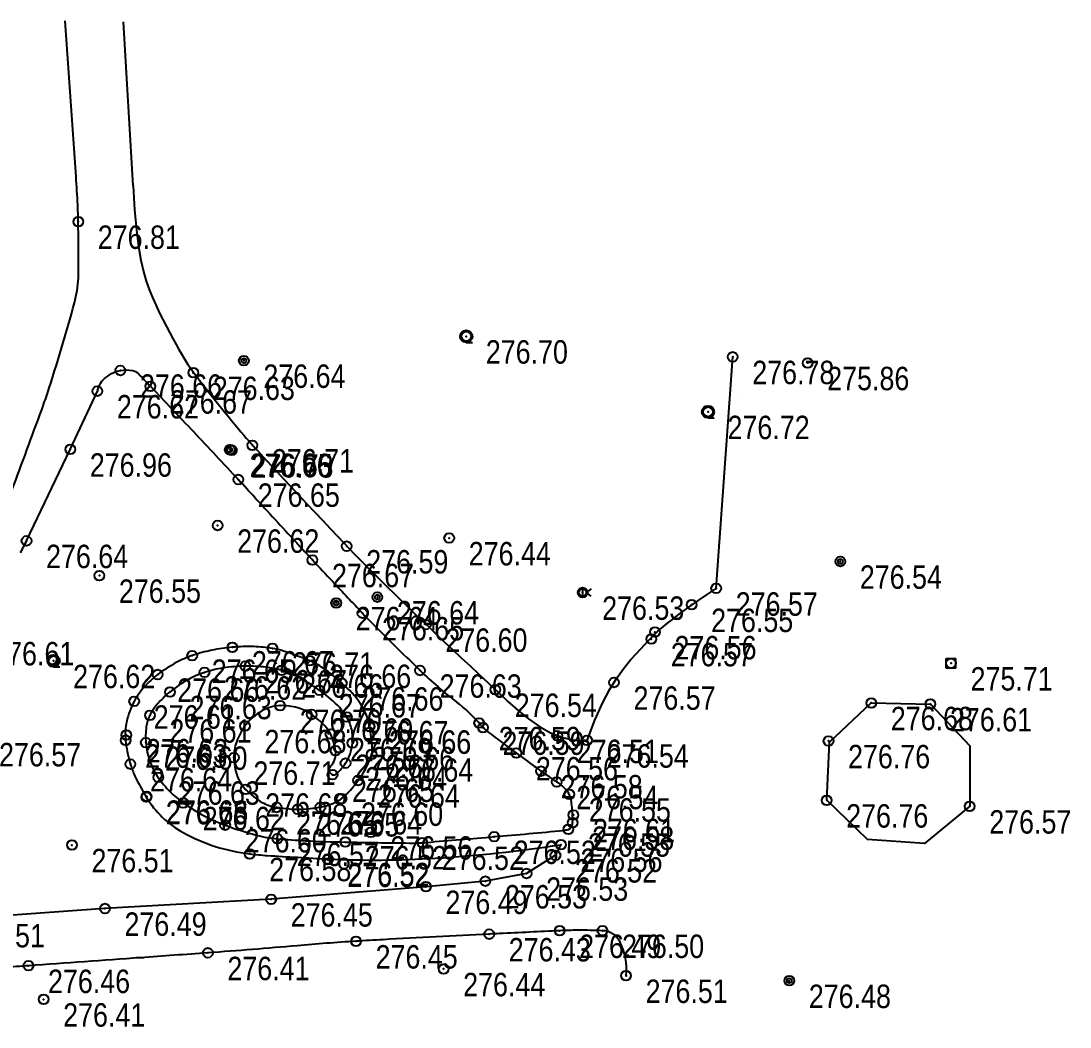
# Model space of a CAD drawing. Header units: metres. Extents: x 549681 to 1099503, y 158455 to 316989.
# Drawn here: x 549718.8 to 549772.5, y 158467.3 to 158518.9 of the extents above; entities that cross this region are included whole.
import ezdxf
from ezdxf.enums import TextEntityAlignment as Align

# ---------------------------------------------------------------- set-up
doc = ezdxf.new("R2010")
doc.units = ezdxf.units.M
doc.header["$PDMODE"] = 32
doc.header["$PDSIZE"] = 0.5
for name, color, linetype in [('Layout-pomoc', 7, 'Continuous'), ('Objekt', 4, 'Continuous'), ('PovezaveCesta', 7, 'Continuous'), ('text', 7, 'Continuous'), ('Tocke_point', 7, 'Continuous'), ('Tocke_visina', 8, 'Continuous')]:
    doc.layers.add(name, color=color, linetype=linetype)
doc.styles.add('Tocke', font='')
doc.styles.get('Tocke').set_extended_font_data('Arial Narrow')

# ---------------------------------------------------------------- blocks, each defined once
blk = doc.blocks.new('Blok_tocke')
at = {"layer": 'Tocke_point'}
blk.add_point((0, 0), dxfattribs=at)
at = {"layer": 'Tocke_visina', "style": 'Tocke'}
blk.add_attdef('H', text='', height=1.2, dxfattribs=at).set_placement((1, -0.2), align=Align.TOP_LEFT)
blk = doc.blocks.new('listnato drevo')
at = {"layer": 'Layout-pomoc', "color": 0}
blk.add_line((0, -1.25), (1.25, -1.25), dxfattribs=at)
blk.add_circle((0, 0), 1.25, dxfattribs=at)
blk = doc.blocks.new('jasekKomunalniBeli')
at = {"layer": 'Layout-pomoc', "color": 0}
for p, q in [((-1, 1), (1, 1)), ((-1, -1), (-1, 1)), ((1, -1), (1, 1)), ((1, -1), (-1, -1))]:
    blk.add_line(p, q, dxfattribs=at)
blk = doc.blocks.new('svetilkaBela')
at = {"layer": 'Layout-pomoc', "color": 0}
for p, q in [((0, 0.75), (0, -0.75)), ((1.75, 0.75), (0.75, 0)), ((1.75, -0.75), (0.75, 0))]:
    blk.add_line(p, q, dxfattribs=at)
blk.add_circle((0, 0), 0.75, dxfattribs=at)
blk = doc.blocks.new('geoTockaBela')
at = {"layer": 'PovezaveCesta', "color": 0}
for radius in [1, 0.5, 0.01]:
    blk.add_circle((0.01, 0), radius, dxfattribs=at)
blk = doc.blocks.new('grm')
at = {"layer": 'PovezaveCesta', "color": 0}
blk.add_line((0.29, -0.4), (0.5, -0.48), dxfattribs=at)
blk.add_circle((0, 0), 0.5, dxfattribs=at)

msp = doc.modelspace()

# ---------------------------------------------------------------- linework, layer by layer
at = {"layer": 'Layout-pomoc'}
msp.add_line((549755.732, 158499.618), (549755.732, 158499.618), dxfattribs=at)
at = {"layer": 'Objekt'}
msp.add_lwpolyline([(549762.342, 158483.955), (549765.37, 158483.895), (549767.38, 158481.76), (549767.382, 158478.659), (549765.07, 158476.75), (549762.14, 158476.95), (549760.058, 158478.965), (549760.2, 158481.94), (549762.342, 158483.955)], dxfattribs=at)
at = {"layer": 'PovezaveCesta'}
for p, q in [((549754.4, 158489.821), (549755.248, 158501.685)), ((549735.23, 158484.958), (549735.23, 158484.958))]:
    msp.add_line(p, q, dxfattribs=at)
at = {"layer": 'PovezaveCesta', "color": 0}
for p, q in [((549721.329, 158496.943), (549722.713, 158499.927)), ((549719.088, 158492.26), (549721.329, 158496.943)), ((549724.923, 158470.901), (549724.705, 158470.886)), ((549724.923, 158470.901), (549725.089, 158470.913))]:
    msp.add_line(p, q, dxfattribs=at)
for points in [[(549712.218, 158484.455, 0.031425), (549716.152, 158490.27, 0.04347), (549718.339, 158494.856, 0.001689), (549719.865, 158498.972, 0.008325), (549720.157, 158499.814, 0.014035), (549721.544, 158504.458, 0.053333), (549721.742, 158505.722, 0.0128), (549721.754, 158506.244, 0.002822), (549721.735, 158508.615, 0.008602), (549721.709, 158509.468, 0.005064), (549721.624, 158510.916)], [(549722.713, 158499.927, -0.072371), (549722.899, 158500.359, -0.092723), (549723.147, 158500.632, -0.052079), (549723.553, 158500.879, -0.068928), (549723.896, 158500.986, -0.083501), (549724.507, 158500.986, -0.158824), (549724.796, 158500.834, -0.002255), (549724.84, 158500.789, -0.000168), (549725.428, 158500.175, -0.002021), (549727.63, 158497.857, -0.001921), (549729.927, 158495.4)]]:
    msp.add_lwpolyline(points, format="xyb", dxfattribs=at)
at = {"layer": 'PovezaveCesta'}
for points in [[(549724.551, 158510.449), (549724.624, 158509.219), (549724.714, 158508.193), (549724.819, 158507.343), (549724.938, 158506.641), (549725.07, 158506.057), (549725.214, 158505.564), (549725.368, 158505.132), (549725.533, 158504.734), (549725.706, 158504.345), (549725.885, 158503.964), (549726.066, 158503.596), (549726.246, 158503.243), (549726.422, 158502.909), (549726.591, 158502.597), (549726.749, 158502.313), (549726.893, 158502.058), (549727.022, 158501.836), (549727.139, 158501.639), (549727.248, 158501.462), (549727.355, 158501.297), (549727.464, 158501.136), (549727.58, 158500.973), (549727.707, 158500.799), (549727.851, 158500.608), (549728.015, 158500.394), (549728.196, 158500.16), (549728.39, 158499.912), (549728.593, 158499.655), (549728.799, 158499.394), (549729.007, 158499.135), (549729.21, 158498.883), (549729.404, 158498.643), (549729.588, 158498.419), (549729.759, 158498.212), (549729.919, 158498.02), (549730.069, 158497.841), (549730.21, 158497.676), (549730.342, 158497.523), (549730.466, 158497.38), (549730.582, 158497.247), (549730.694, 158497.121), (549730.806, 158496.996), (549730.927, 158496.862), (549731.063, 158496.712), (549731.224, 158496.538), (549731.415, 158496.332), (549731.645, 158496.085), (549731.922, 158495.788), (549732.248, 158495.439), (549732.617, 158495.045), (549733.014, 158494.621), (549733.428, 158494.179), (549733.847, 158493.733), (549734.258, 158493.295), (549734.65, 158492.879), (549735.009, 158492.498), (549735.328, 158492.162), (549735.611, 158491.865), (549735.866, 158491.599), (549736.102, 158491.355), (549736.327, 158491.125), (549736.55, 158490.899), (549736.779, 158490.67), (549737.022, 158490.428), (549737.286, 158490.167), (549737.572, 158489.886), (549737.878, 158489.587), (549738.203, 158489.27), (549738.546, 158488.938), (549738.905, 158488.592), (549739.279, 158488.233), (549739.666, 158487.862), (549740.067, 158487.48), (549740.48, 158487.088), (549740.906, 158486.686), (549741.345, 158486.272), (549741.796, 158485.847), (549742.261, 158485.411), (549742.739, 158484.963), (549743.231, 158484.504), (549743.736, 158484.035), (549744.256, 158483.573), (549744.793, 158483.138), (549745.349, 158482.749), (549745.925, 158482.425), (549746.523, 158482.185), (549747.145, 158482.049), (549747.792, 158482.036)], [(549747.792, 158482.036), (549748.184, 158483.064), (549748.576, 158483.934), (549748.962, 158484.663), (549749.335, 158485.265), (549749.687, 158485.757), (549750.01, 158486.155), (549750.299, 158486.475), (549750.545, 158486.732), (549750.744, 158486.941), (549750.905, 158487.113), (549751.04, 158487.256), (549751.158, 158487.381), (549751.272, 158487.496), (549751.393, 158487.611), (549751.533, 158487.734), (549751.702, 158487.875), (549751.91, 158488.042), (549752.158, 158488.234), (549752.444, 158488.45), (549752.767, 158488.688), (549753.126, 158488.945), (549753.518, 158489.221), (549753.943, 158489.514), (549754.4, 158489.821)], [(549746.421, 158476.692), (549746.171, 158476.15), (549744.691, 158475.215), (549742.582, 158474.822), (549739.539, 158474.539), (549731.613, 158473.893), (549723.104, 158473.421), (549714.826, 158472.83)]]:
    msp.add_lwpolyline(points, dxfattribs=at)
msp.add_lwpolyline([(549749.787, 158469.98, 0.150043), (549749.459, 158471.732, 0.269847), (549748.579, 158472.285, 0.008676), (549747.317, 158472.306, 0.011712), (549746.383, 158472.283, 0.000115), (549743.308, 158472.135, 0.000665), (549742.777, 158472.109, 0.000658), (549737.346, 158471.825, 0.00258), (549735.962, 158471.744, 0.005989), (549732.939, 158471.514, -0.003965), (549728.373, 158471.149, -0.000124), (549724.923, 158470.901, 0.000074), (549719.187, 158470.49, 0.000222), (549717.964, 158470.402, 0.000036), (549710.334, 158469.846, 0.013621), (549709.6, 158469.772, 0.003779), (549706.965, 158469.415)], format="xyb", dxfattribs=at)
at = {"layer": 'PovezaveCesta', "color": 0}
for centre, radius, start, end in [((549488.833, 158271.843), 328.792, 42.6212, 42.83857), ((551216.862, 159862.027), 2019.563, 222.621202, 222.708908), ((549745.651, 158478.051), 30.125, 151.857, 153.1727), ((550019.145, 158756.461), 389.593, 222.70891, 222.75661), ((552135.928, 160713.646), 3272.533, 222.75657, 222.773031)]:
    msp.add_arc(centre, radius, start, end, dxfattribs=at)
at = {"layer": 'PovezaveCesta'}
for centre, radius, start, end in [((549919.793, 158663.94), 253.833, 222.85945, 223.20333), ((550127.814, 158859.307), 539.212, 223.20333, 223.43927), ((549763.072, 158513.914), 36.885, 223.4393, 225.1266), ((549945.667, 158697.318), 295.685, 225.12657, 225.72248), ((549730.394, 158477.868), 8.971, 94.9074, 101.7327), ((549730.453, 158477.192), 9.65, 88.3555, 94.9074), ((549730.521, 158479.579), 7.262, 80.8013, 88.3555), ((549731.106, 158483.192), 3.603, 71.6375, 80.8013), ((549729.227, 158481.507), 5.147, 108.7719, 118.7896), ((549730.285, 158478.394), 8.435, 101.7327, 108.7719), ((549725.267, 158465.599), 22.139, 67.9443, 71.6375), ((549730.623, 158478.967), 8.045, 118.7896, 126.7984), ((549730.072, 158479.764), 6.051, 98.7214, 108.0189), ((549730.384, 158477.728), 8.111, 90.693, 98.7214), ((549730.387, 158477.472), 8.367, 83.4006, 90.693), ((549730.777, 158480.845), 4.971, 73.9351, 83.4006), ((549731.064, 158481.842), 3.934, 62.1507, 73.9351), ((549732.268, 158482.88), 3.494, 54.8916, 67.9443), ((549729.448, 158478.869), 8.397, 46.4827, 54.8916), ((549753.741, 158500.49), 20.773, 225.7225, 232.5954), ((549728.479, 158481.832), 4.467, 126.7984, 138.7905), ((549730.887, 158478.955), 7.125, 119.524, 128.6556), ((549729.59, 158481.244), 4.494, 108.0189, 119.524), ((549727.583, 158475.253), 11.386, 55.232, 62.1507), ((549728.289, 158482), 4.213, 138.7905, 151.1397), ((549729.491, 158480.7), 4.89, 128.6556, 139.3752), ((549729.955, 158478.67), 7.226, 45.6779, 55.232), ((549732.441, 158481.445), 4.485, 32.815, 51.5563), ((549727.933, 158482.196), 3.806, 151.1397, 167.6199), ((549736.186, 158477.532), 8.128, 41.5974, 52.5954), ((549727.84, 158482.116), 2.716, 139.3752, 153.7764), ((549732.56, 158481.085), 2.844, 120.0284, 143.5929), ((549732.135, 158481.821), 1.994, 91.8017, 120.0284), ((549732.167, 158480.794), 3.021, 74.4011, 91.8017), ((549732.373, 158481.533), 2.254, 54.229, 74.4011), ((549732.887, 158481.672), 3.03, 30.8994, 45.6779), ((549733.6, 158482.192), 3.107, 10.2514, 32.815), ((549727.217, 158482.353), 3.073, 167.6199, 185.9753), ((549727.189, 158482.437), 1.99, 153.7764, 171.5417), ((549730.855, 158479.425), 4.852, 43.7477, 54.229), ((549733.694, 158482.155), 2.09, 12.263, 30.8994), ((549740.774, 158481.606), 1.992, 35.9695, 41.5974), ((549728.604, 158482.226), 3.42, 171.5417, 185.0702), ((549732.801, 158480.908), 3.143, 143.5929, 160.6879), ((549733.177, 158481.648), 1.638, 25.6584, 43.7477), ((549733.571, 158482.128), 2.216, 354.1693, 12.263), ((549726.747, 158480.953), 10.071, 4.0002, 10.2514), ((549742.902, 158483.15), 0.637, 215.9695, 225.9299), ((549744.421, 158484.718), 2.82, 225.9299, 232.5499), ((549796.712, 158552.988), 88.815, 232.54987, 233.72894), ((549729.843, 158482.628), 5.714, 185.9753, 191.5272), ((549729.106, 158482.271), 3.925, 185.0702, 199.5238), ((549732.024, 158481.18), 2.32, 160.6879, 180.6135), ((549732.276, 158481.215), 2.637, 16.6438, 25.6584), ((549731.438, 158480.965), 3.512, 8.835, 16.6438), ((549733.221, 158482.164), 2.567, 341.1517, 354.1693), ((549732.913, 158483.254), 8.848, 191.5272, 195.9884), ((549733.985, 158481.361), 0.934, 315.5795, 8.835), ((549733.698, 158482.001), 2.063, 326.6222, 341.1517), ((549733.479, 158482.265), 3.413, 332.5824, 343.843), ((549735.818, 158481.587), 0.978, 343.843, 4.0002), ((550067.74, 158922.34), 546.938, 233.72894, 233.84635), ((549728.128, 158481.883), 3.87, 195.9884, 205.6752), ((549728.66, 158482.112), 3.451, 199.5238, 214.9439), ((549732.498, 158481.185), 2.794, 180.6135, 200.3094), ((549733.103, 158482.393), 2.775, 311.5318, 326.6222), ((549731.783, 158480.92), 2.032, 200.3094, 223.4494), ((549734.839, 158480.524), 0.261, 135.5795, 251.5473), ((549734.817, 158480.459), 0.191, 251.5473, 311.5318), ((549731.755, 158483.159), 5.355, 323.5979, 332.5824), ((549796.406, 158550.979), 87.013, 233.84635, 234.14073), ((549750.678, 158487.713), 8.952, 234.1407, 236.5063), ((549732.615, 158460.416), 23.78, 55.055, 56.5063), ((549736.834, 158486.068), 13.529, 205.6752, 210.8517), ((549730.534, 158483.422), 5.738, 214.9439, 224.4459), ((549729.727, 158484.654), 7.874, 317.4812, 323.5979), ((549744.293, 158477.128), 3.392, 45.134, 55.055), ((549729.984, 158482.883), 4.967, 224.4459, 234.6601), ((549733.056, 158482.126), 3.785, 223.4494, 239.7166), ((549734.074, 158480.669), 1.977, 305.2578, 317.4812), ((549745.944, 158478.787), 1.052, 27.2728, 45.134), ((549746.055, 158478.844), 0.927, 9.0648, 27.2728), ((549729.506, 158481.691), 4.993, 210.8517, 241.2125), ((549732.619, 158486.598), 9.522, 234.6601, 242.0427), ((549732.182, 158480.63), 2.052, 239.7166, 261.8725), ((549733.057, 158484.764), 6.247, 275.0182, 279.9736), ((549733.658, 158481.349), 2.779, 279.9736, 292.3319), ((549733.748, 158481.129), 2.541, 292.3319, 305.2578), ((549740.532, 158477.963), 6.52, 2.2236, 9.0648), ((549732.493, 158486.361), 9.253, 242.0427, 249.5316), ((549733.493, 158489.809), 11.325, 261.8725, 265.2628), ((549732.905, 158482.717), 4.208, 265.2628, 270.8261), ((549732.84, 158487.235), 8.727, 270.8261, 275.0182), ((549740.127, 158477.947), 6.926, 0, 2.2236), ((549735.251, 158493.75), 17.14, 249.5316, 255.3241), ((549746.773, 158477.691), 0.225, 285.4448, 328.5572), ((549746.476, 158477.872), 0.573, 328.5572, 355.1564), ((549745.592, 158477.947), 1.46, 355.1564, 0), ((549731.62, 158485.539), 9.385, 241.2125, 263.2354), ((549732.453, 158483.066), 6.095, 255.3241, 265.0448), ((549735.241, 158515.226), 38.376, 265.0448, 267.2205), ((549531.462, 160963.287), 2495.17, 274.784257, 274.864038), ((549719.153, 158757.7), 281.612, 274.86404, 275.58822), ((549746.427, 158478.943), 1.524, 275.5882, 285.4448), ((549736.986, 158551.162), 74.355, 267.22051, 268.78355), ((549740.539, 158718.522), 241.752, 268.78355, 269.56419), ((549738.772, 158486.215), 9.439, 269.5642, 273.5157), ((549738.746, 158486.645), 9.869, 273.5157, 274.7843), ((549735.832, 158544.322), 68.454, 273.50862, 278.8988), ((549732.503, 158492.976), 16.873, 263.2354, 266.3095), ((549744.183, 158674.071), 198.345, 266.30953, 267.20606), ((549736.956, 158525.985), 50.082, 267.2061, 273.5086)]:
    msp.add_arc(centre, radius, start, end, dxfattribs=at)
at = {"layer": 'text', "color": 0}
for p, q in [((549721.624, 158510.916), (549721.074, 158518.893)), ((549724.551, 158510.449), (549724.051, 158518.851))]:
    msp.add_line(p, q, dxfattribs=at)

# ---------------------------------------------------------------- block references
at = {"layer": 'Layout-pomoc', "color": 0, "xscale": 0.25, "yscale": 0.25, "zscale": 0.25}
for name, p in [('listnato drevo', (549741.604, 158502.736)), ('svetilkaBela', (549747.563, 158489.61)), ('jasekKomunalniBeli', (549766.426, 158485.988))]:
    msp.add_blockref(name, p, dxfattribs=at)
at = {"layer": 'PovezaveCesta', "color": 0, "xscale": 0.25, "yscale": 0.25, "zscale": 0.25}
for name, p in [('grm', (549730.215, 158501.493)), ('listnato drevo', (549753.982, 158498.868)), ('geoTockaBela', (549729.497, 158496.922)), ('geoTockaBela', (549760.755, 158491.202)), ('geoTockaBela', (549737.051, 158489.373)), ('geoTockaBela', (549734.943, 158489.074)), ('listnato drevo', (549720.473, 158486.109)), ('geoTockaBela', (549758.143, 158469.722))]:
    msp.add_blockref(name, p, dxfattribs=at)
at = {"layer": 'Tocke_point'}
ref = msp.add_blockref('Blok_tocke', (549721.735, 158508.615), dxfattribs=at)
ref.add_attrib('H', '276.81', dxfattribs={"layer": 'Tocke_visina', "height": 1.2, "style": 'Tocke'}).set_placement((549722.735, 158508.415), align=Align.TOP_LEFT)
ref = msp.add_blockref('Blok_tocke', (549741.604, 158502.736), dxfattribs=at)
ref.add_attrib('H', '276.70', dxfattribs={"layer": 'Tocke_visina', "height": 1.2, "style": 'Tocke'}).set_placement((549742.604, 158502.536), align=Align.TOP_LEFT)
ref = msp.add_blockref('Blok_tocke', (549730.215, 158501.493), dxfattribs=at)
ref.add_attrib('H', '276.64', dxfattribs={"layer": 'Tocke_visina', "height": 1.2, "style": 'Tocke'}).set_placement((549731.215, 158501.293), align=Align.TOP_LEFT)
ref = msp.add_blockref('Blok_tocke', (549755.248, 158501.685), dxfattribs=at)
ref.add_attrib('H', '276.78', dxfattribs={"layer": 'Tocke_visina', "height": 1.2, "style": 'Tocke'}).set_placement((549756.248, 158501.485), align=Align.TOP_LEFT)
ref = msp.add_blockref('Blok_tocke', (549723.896, 158500.986), dxfattribs=at)
ref.add_attrib('H', '276.66', dxfattribs={"layer": 'Tocke_visina', "height": 1.2, "style": 'Tocke'}).set_placement((549724.896, 158500.786), align=Align.TOP_LEFT)
ref = msp.add_blockref('Blok_tocke', (549759.085, 158501.375), dxfattribs=at)
ref.add_attrib('H', '275.86', dxfattribs={"layer": 'Tocke_visina', "height": 1.2, "style": 'Tocke'}).set_placement((549760.085, 158501.175), align=Align.TOP_LEFT)
ref = msp.add_blockref('Blok_tocke', (549727.624, 158500.873), dxfattribs=at)
ref.add_attrib('H', '276.63', dxfattribs={"layer": 'Tocke_visina', "height": 1.2, "style": 'Tocke'}).set_placement((549728.624, 158500.673), align=Align.TOP_LEFT)
ref = msp.add_blockref('Blok_tocke', (549722.713, 158499.927), dxfattribs=at)
ref.add_attrib('H', '276.62', dxfattribs={"layer": 'Tocke_visina', "height": 1.2, "style": 'Tocke'}).set_placement((549723.713, 158499.727), align=Align.TOP_LEFT)
ref = msp.add_blockref('Blok_tocke', (549725.428, 158500.175), dxfattribs=at)
ref.add_attrib('H', '276.67', dxfattribs={"layer": 'Tocke_visina', "height": 1.2, "style": 'Tocke'}).set_placement((549726.428, 158499.975), align=Align.TOP_LEFT)
ref = msp.add_blockref('Blok_tocke', (549753.982, 158498.868), dxfattribs=at)
ref.add_attrib('H', '276.72', dxfattribs={"layer": 'Tocke_visina', "height": 1.2, "style": 'Tocke'}).set_placement((549754.982, 158498.668), align=Align.TOP_LEFT)
ref = msp.add_blockref('Blok_tocke', (549730.652, 158497.157), dxfattribs=at)
ref.add_attrib('H', '276.71', dxfattribs={"layer": 'Tocke_visina', "height": 1.2, "style": 'Tocke'}).set_placement((549731.652, 158496.957), align=Align.TOP_LEFT)
ref = msp.add_blockref('Blok_tocke', (549721.329, 158496.943), dxfattribs=at)
ref.add_attrib('H', '276.96', dxfattribs={"layer": 'Tocke_visina', "height": 1.2, "style": 'Tocke'}).set_placement((549722.329, 158496.743), align=Align.TOP_LEFT)
ref = msp.add_blockref('Blok_tocke', (549729.507, 158496.928), dxfattribs=at)
ref.add_attrib('H', '276.66', dxfattribs={"layer": 'Tocke_visina', "height": 1.2, "style": 'Tocke'}).set_placement((549730.507, 158496.728), align=Align.TOP_LEFT)
ref = msp.add_blockref('Blok_tocke', (549729.56, 158496.916), dxfattribs=at)
ref.add_attrib('H', '276.65', dxfattribs={"layer": 'Tocke_visina', "height": 1.2, "style": 'Tocke'}).set_placement((549730.56, 158496.716), align=Align.TOP_LEFT)
ref = msp.add_blockref('Blok_tocke', (549729.598, 158496.898), dxfattribs=at)
ref.add_attrib('H', '276.73', dxfattribs={"layer": 'Tocke_visina', "height": 1.2, "style": 'Tocke'}).set_placement((549730.598, 158496.698), align=Align.TOP_LEFT)
ref = msp.add_blockref('Blok_tocke', (549729.927, 158495.4), dxfattribs=at)
ref.add_attrib('H', '276.65', dxfattribs={"layer": 'Tocke_visina', "height": 1.2, "style": 'Tocke'}).set_placement((549730.927, 158495.2), align=Align.TOP_LEFT)
ref = msp.add_blockref('Blok_tocke', (549728.873, 158493.046), dxfattribs=at)
ref.add_attrib('H', '276.62', dxfattribs={"layer": 'Tocke_visina', "height": 1.2, "style": 'Tocke'}).set_placement((549729.873, 158492.846), align=Align.TOP_LEFT)
ref = msp.add_blockref('Blok_tocke', (549740.729, 158492.4), dxfattribs=at)
ref.add_attrib('H', '276.44', dxfattribs={"layer": 'Tocke_visina', "height": 1.2, "style": 'Tocke'}).set_placement((549741.729, 158492.2), align=Align.TOP_LEFT)
ref = msp.add_blockref('Blok_tocke', (549719.088, 158492.26), dxfattribs=at)
ref.add_attrib('H', '276.64', dxfattribs={"layer": 'Tocke_visina', "height": 1.2, "style": 'Tocke'}).set_placement((549720.088, 158492.06), align=Align.TOP_LEFT)
ref = msp.add_blockref('Blok_tocke', (549735.482, 158491.985), dxfattribs=at)
ref.add_attrib('H', '276.59', dxfattribs={"layer": 'Tocke_visina', "height": 1.2, "style": 'Tocke'}).set_placement((549736.482, 158491.785), align=Align.TOP_LEFT)
ref = msp.add_blockref('Blok_tocke', (549733.727, 158491.282), dxfattribs=at)
ref.add_attrib('H', '276.67', dxfattribs={"layer": 'Tocke_visina', "height": 1.2, "style": 'Tocke'}).set_placement((549734.727, 158491.082), align=Align.TOP_LEFT)
ref = msp.add_blockref('Blok_tocke', (549760.755, 158491.202), dxfattribs=at)
ref.add_attrib('H', '276.54', dxfattribs={"layer": 'Tocke_visina', "height": 1.2, "style": 'Tocke'}).set_placement((549761.755, 158491.002), align=Align.TOP_LEFT)
ref = msp.add_blockref('Blok_tocke', (549722.817, 158490.48), dxfattribs=at)
ref.add_attrib('H', '276.55', dxfattribs={"layer": 'Tocke_visina', "height": 1.2, "style": 'Tocke'}).set_placement((549723.817, 158490.28), align=Align.TOP_LEFT)
ref = msp.add_blockref('Blok_tocke', (549754.4, 158489.821), dxfattribs=at)
ref.add_attrib('H', '276.57', dxfattribs={"layer": 'Tocke_visina', "height": 1.2, "style": 'Tocke'}).set_placement((549755.4, 158489.621), align=Align.TOP_LEFT)
ref = msp.add_blockref('Blok_tocke', (549737.051, 158489.373), dxfattribs=at)
ref.add_attrib('H', '276.64', dxfattribs={"layer": 'Tocke_visina', "height": 1.2, "style": 'Tocke'}).set_placement((549738.051, 158489.173), align=Align.TOP_LEFT)
ref = msp.add_blockref('Blok_tocke', (549747.563, 158489.61), dxfattribs=at)
ref.add_attrib('H', '276.53', dxfattribs={"layer": 'Tocke_visina', "height": 1.2, "style": 'Tocke'}).set_placement((549748.563, 158489.41), align=Align.TOP_LEFT)
ref = msp.add_blockref('Blok_tocke', (549734.943, 158489.074), dxfattribs=at)
ref.add_attrib('H', '276.64', dxfattribs={"layer": 'Tocke_visina', "height": 1.2, "style": 'Tocke'}).set_placement((549735.943, 158488.874), align=Align.TOP_LEFT)
ref = msp.add_blockref('Blok_tocke', (549753.142, 158488.984), dxfattribs=at)
ref.add_attrib('H', '276.55', dxfattribs={"layer": 'Tocke_visina', "height": 1.2, "style": 'Tocke'}).set_placement((549754.142, 158488.784), align=Align.TOP_LEFT)
ref = msp.add_blockref('Blok_tocke', (549736.29, 158488.553), dxfattribs=at)
ref.add_attrib('H', '276.65', dxfattribs={"layer": 'Tocke_visina', "height": 1.2, "style": 'Tocke'}).set_placement((549737.29, 158488.353), align=Align.TOP_LEFT)
ref = msp.add_blockref('Blok_tocke', (549739.533, 158487.971), dxfattribs=at)
ref.add_attrib('H', '276.60', dxfattribs={"layer": 'Tocke_visina', "height": 1.2, "style": 'Tocke'}).set_placement((549740.533, 158487.771), align=Align.TOP_LEFT)
ref = msp.add_blockref('Blok_tocke', (549751.264, 158487.585), dxfattribs=at)
ref.add_attrib('H', '276.56', dxfattribs={"layer": 'Tocke_visina', "height": 1.2, "style": 'Tocke'}).set_placement((549752.264, 158487.385), align=Align.TOP_LEFT)
ref = msp.add_blockref('Blok_tocke', (549716.33, 158487.278), dxfattribs=at)
ref.add_attrib('H', '276.61', dxfattribs={"layer": 'Tocke_visina', "height": 1.2, "style": 'Tocke'}).set_placement((549717.33, 158487.078), align=Align.TOP_LEFT)
ref = msp.add_blockref('Blok_tocke', (549751.075, 158487.229), dxfattribs=at)
ref.add_attrib('H', '276.57', dxfattribs={"layer": 'Tocke_visina', "height": 1.2, "style": 'Tocke'}).set_placement((549752.075, 158487.029), align=Align.TOP_LEFT)
ref = msp.add_blockref('Blok_tocke', (549729.627, 158486.807), dxfattribs=at)
ref.add_attrib('H', '276.67', dxfattribs={"layer": 'Tocke_visina', "height": 1.2, "style": 'Tocke'}).set_placement((549730.627, 158486.607), align=Align.TOP_LEFT)
ref = msp.add_blockref('Blok_tocke', (549731.682, 158486.748), dxfattribs=at)
ref.add_attrib('H', '276.71', dxfattribs={"layer": 'Tocke_visina', "height": 1.2, "style": 'Tocke'}).set_placement((549732.682, 158486.548), align=Align.TOP_LEFT)
ref = msp.add_blockref('Blok_tocke', (549727.571, 158486.38), dxfattribs=at)
ref.add_attrib('H', '276.65', dxfattribs={"layer": 'Tocke_visina', "height": 1.2, "style": 'Tocke'}).set_placement((549728.571, 158486.18), align=Align.TOP_LEFT)
ref = msp.add_blockref('Blok_tocke', (549733.58, 158486.118), dxfattribs=at)
ref.add_attrib('H', '276.66', dxfattribs={"layer": 'Tocke_visina', "height": 1.2, "style": 'Tocke'}).set_placement((549734.58, 158485.918), align=Align.TOP_LEFT)
ref = msp.add_blockref('Blok_tocke', (549766.426, 158485.988), dxfattribs=at)
ref.add_attrib('H', '275.71', dxfattribs={"layer": 'Tocke_visina', "height": 1.2, "style": 'Tocke'}).set_placement((549767.426, 158485.788), align=Align.TOP_LEFT)
ref = msp.add_blockref('Blok_tocke', (549725.804, 158485.409), dxfattribs=at)
ref.add_attrib('H', '276.66', dxfattribs={"layer": 'Tocke_visina', "height": 1.2, "style": 'Tocke'}).set_placement((549726.804, 158485.209), align=Align.TOP_LEFT)
ref = msp.add_blockref('Blok_tocke', (549728.2, 158485.518), dxfattribs=at)
ref.add_attrib('H', '276.62', dxfattribs={"layer": 'Tocke_visina', "height": 1.2, "style": 'Tocke'}).set_placement((549729.2, 158485.318), align=Align.TOP_LEFT)
ref = msp.add_blockref('Blok_tocke', (549730.286, 158485.838), dxfattribs=at)
ref.add_attrib('H', '276.67', dxfattribs={"layer": 'Tocke_visina', "height": 1.2, "style": 'Tocke'}).set_placement((549731.286, 158485.638), align=Align.TOP_LEFT)
ref = msp.add_blockref('Blok_tocke', (549732.153, 158485.622), dxfattribs=at)
ref.add_attrib('H', '276.66', dxfattribs={"layer": 'Tocke_visina', "height": 1.2, "style": 'Tocke'}).set_placement((549733.153, 158485.422), align=Align.TOP_LEFT)
ref = msp.add_blockref('Blok_tocke', (549739.239, 158485.617), dxfattribs=at)
ref.add_attrib('H', '276.63', dxfattribs={"layer": 'Tocke_visina', "height": 1.2, "style": 'Tocke'}).set_placement((549740.239, 158485.417), align=Align.TOP_LEFT)
ref = msp.add_blockref('Blok_tocke', (549735.23, 158484.958), dxfattribs=at)
ref.add_attrib('H', '276.66', dxfattribs={"layer": 'Tocke_visina', "height": 1.2, "style": 'Tocke'}).set_placement((549736.23, 158484.758), align=Align.TOP_LEFT)
ref = msp.add_blockref('Blok_tocke', (549749.168, 158485.002), dxfattribs=at)
ref.add_attrib('H', '276.57', dxfattribs={"layer": 'Tocke_visina', "height": 1.2, "style": 'Tocke'}).set_placement((549750.168, 158484.802), align=Align.TOP_LEFT)
ref = msp.add_blockref('Blok_tocke', (549726.436, 158484.519), dxfattribs=at)
ref.add_attrib('H', '276.63', dxfattribs={"layer": 'Tocke_visina', "height": 1.2, "style": 'Tocke'}).set_placement((549727.436, 158484.319), align=Align.TOP_LEFT)
ref = msp.add_blockref('Blok_tocke', (549734.076, 158484.606), dxfattribs=at)
ref.add_attrib('H', '276.67', dxfattribs={"layer": 'Tocke_visina', "height": 1.2, "style": 'Tocke'}).set_placement((549735.076, 158484.406), align=Align.TOP_LEFT)
ref = msp.add_blockref('Blok_tocke', (549743.087, 158484.633), dxfattribs=at)
ref.add_attrib('H', '276.54', dxfattribs={"layer": 'Tocke_visina', "height": 1.2, "style": 'Tocke'}).set_placement((549744.087, 158484.433), align=Align.TOP_LEFT)
ref = msp.add_blockref('Blok_tocke', (549724.599, 158484.033), dxfattribs=at)
ref.add_attrib('H', '276.61', dxfattribs={"layer": 'Tocke_visina', "height": 1.2, "style": 'Tocke'}).set_placement((549725.599, 158483.833), align=Align.TOP_LEFT)
ref = msp.add_blockref('Blok_tocke', (549732.072, 158483.814), dxfattribs=at)
ref.add_attrib('H', '276.70', dxfattribs={"layer": 'Tocke_visina', "height": 1.2, "style": 'Tocke'}).set_placement((549733.072, 158483.614), align=Align.TOP_LEFT)
ref = msp.add_blockref('Blok_tocke', (549762.342, 158483.955), dxfattribs=at)
ref.add_attrib('H', '276.68', dxfattribs={"layer": 'Tocke_visina', "height": 1.2, "style": 'Tocke'}).set_placement((549763.342, 158483.755), align=Align.TOP_LEFT)
ref = msp.add_blockref('Blok_tocke', (549765.37, 158483.895), dxfattribs=at)
ref.add_attrib('H', '276.61', dxfattribs={"layer": 'Tocke_visina', "height": 1.2, "style": 'Tocke'}).set_placement((549766.37, 158483.695), align=Align.TOP_LEFT)
ref = msp.add_blockref('Blok_tocke', (549725.404, 158483.316), dxfattribs=at)
ref.add_attrib('H', '276.61', dxfattribs={"layer": 'Tocke_visina', "height": 1.2, "style": 'Tocke'}).set_placement((549726.404, 158483.116), align=Align.TOP_LEFT)
ref = msp.add_blockref('Blok_tocke', (549733.691, 158483.362), dxfattribs=at)
ref.add_attrib('H', '276.69', dxfattribs={"layer": 'Tocke_visina', "height": 1.2, "style": 'Tocke'}).set_placement((549734.691, 158483.162), align=Align.TOP_LEFT)
ref = msp.add_blockref('Blok_tocke', (549735.487, 158483.228), dxfattribs=at)
ref.add_attrib('H', '276.67', dxfattribs={"layer": 'Tocke_visina', "height": 1.2, "style": 'Tocke'}).set_placement((549736.487, 158483.028), align=Align.TOP_LEFT)
ref = msp.add_blockref('Blok_tocke', (549730.271, 158482.773), dxfattribs=at)
ref.add_attrib('H', '276.68', dxfattribs={"layer": 'Tocke_visina', "height": 1.2, "style": 'Tocke'}).set_placement((549731.271, 158482.573), align=Align.TOP_LEFT)
ref = msp.add_blockref('Blok_tocke', (549736.647, 158482.751), dxfattribs=at)
ref.add_attrib('H', '276.66', dxfattribs={"layer": 'Tocke_visina', "height": 1.2, "style": 'Tocke'}).set_placement((549737.647, 158482.551), align=Align.TOP_LEFT)
ref = msp.add_blockref('Blok_tocke', (549736.657, 158482.745), dxfattribs=at)
ref.add_attrib('H', '276.66', dxfattribs={"layer": 'Tocke_visina', "height": 1.2, "style": 'Tocke'}).set_placement((549737.657, 158482.545), align=Align.TOP_LEFT)
ref = msp.add_blockref('Blok_tocke', (549742.264, 158482.928), dxfattribs=at)
ref.add_attrib('H', '276.59', dxfattribs={"layer": 'Tocke_visina', "height": 1.2, "style": 'Tocke'}).set_placement((549743.264, 158482.728), align=Align.TOP_LEFT)
ref = msp.add_blockref('Blok_tocke', (549742.459, 158482.692), dxfattribs=at)
ref.add_attrib('H', '276.59', dxfattribs={"layer": 'Tocke_visina', "height": 1.2, "style": 'Tocke'}).set_placement((549743.459, 158482.492), align=Align.TOP_LEFT)
ref = msp.add_blockref('Blok_tocke', (549724.198, 158482.306), dxfattribs=at)
ref.add_attrib('H', '276.63', dxfattribs={"layer": 'Tocke_visina', "height": 1.2, "style": 'Tocke'}).set_placement((549725.198, 158482.106), align=Align.TOP_LEFT)
ref = msp.add_blockref('Blok_tocke', (549734.653, 158482.357), dxfattribs=at)
ref.add_attrib('H', '276.69', dxfattribs={"layer": 'Tocke_visina', "height": 1.2, "style": 'Tocke'}).set_placement((549735.653, 158482.157), align=Align.TOP_LEFT)
ref = msp.add_blockref('Blok_tocke', (549746.258, 158482.27), dxfattribs=at)
ref.add_attrib('H', '276.51', dxfattribs={"layer": 'Tocke_visina', "height": 1.2, "style": 'Tocke'}).set_placement((549747.258, 158482.07), align=Align.TOP_LEFT)
ref = msp.add_blockref('Blok_tocke', (549716.679, 158482.103), dxfattribs=at)
ref.add_attrib('H', '276.57', dxfattribs={"layer": 'Tocke_visina', "height": 1.2, "style": 'Tocke'}).set_placement((549717.679, 158481.903), align=Align.TOP_LEFT)
ref = msp.add_blockref('Blok_tocke', (549724.16, 158482.033), dxfattribs=at)
ref.add_attrib('H', '276.63', dxfattribs={"layer": 'Tocke_visina', "height": 1.2, "style": 'Tocke'}).set_placement((549725.16, 158481.833), align=Align.TOP_LEFT)
ref = msp.add_blockref('Blok_tocke', (549725.197, 158481.924), dxfattribs=at)
ref.add_attrib('H', '276.60', dxfattribs={"layer": 'Tocke_visina', "height": 1.2, "style": 'Tocke'}).set_placement((549726.197, 158481.724), align=Align.TOP_LEFT)
ref = msp.add_blockref('Blok_tocke', (549735.775, 158481.903), dxfattribs=at)
ref.add_attrib('H', '276.66', dxfattribs={"layer": 'Tocke_visina', "height": 1.2, "style": 'Tocke'}).set_placement((549736.775, 158481.703), align=Align.TOP_LEFT)
ref = msp.add_blockref('Blok_tocke', (549747.792, 158482.036), dxfattribs=at)
ref.add_attrib('H', '276.54', dxfattribs={"layer": 'Tocke_visina', "height": 1.2, "style": 'Tocke'}).set_placement((549748.792, 158481.836), align=Align.TOP_LEFT)
ref = msp.add_blockref('Blok_tocke', (549760.152, 158482.004), dxfattribs=at)
ref.add_attrib('H', '276.76', dxfattribs={"layer": 'Tocke_visina', "height": 1.2, "style": 'Tocke'}).set_placement((549761.152, 158481.804), align=Align.TOP_LEFT)
ref = msp.add_blockref('Blok_tocke', (549729.704, 158481.155), dxfattribs=at)
ref.add_attrib('H', '276.71', dxfattribs={"layer": 'Tocke_visina', "height": 1.2, "style": 'Tocke'}).set_placement((549730.704, 158480.955), align=Align.TOP_LEFT)
ref = msp.add_blockref('Blok_tocke', (549734.908, 158481.504), dxfattribs=at)
ref.add_attrib('H', '276.67', dxfattribs={"layer": 'Tocke_visina', "height": 1.2, "style": 'Tocke'}).set_placement((549735.908, 158481.304), align=Align.TOP_LEFT)
ref = msp.add_blockref('Blok_tocke', (549736.757, 158481.315), dxfattribs=at)
ref.add_attrib('H', '276.64', dxfattribs={"layer": 'Tocke_visina', "height": 1.2, "style": 'Tocke'}).set_placement((549737.757, 158481.115), align=Align.TOP_LEFT)
ref = msp.add_blockref('Blok_tocke', (549744.168, 158481.383), dxfattribs=at)
ref.add_attrib('H', '276.56', dxfattribs={"layer": 'Tocke_visina', "height": 1.2, "style": 'Tocke'}).set_placement((549745.168, 158481.183), align=Align.TOP_LEFT)
ref = msp.add_blockref('Blok_tocke', (549724.408, 158480.817), dxfattribs=at)
ref.add_attrib('H', '276.64', dxfattribs={"layer": 'Tocke_visina', "height": 1.2, "style": 'Tocke'}).set_placement((549725.408, 158480.617), align=Align.TOP_LEFT)
ref = msp.add_blockref('Blok_tocke', (549735.421, 158480.866), dxfattribs=at)
ref.add_attrib('H', '276.64', dxfattribs={"layer": 'Tocke_visina', "height": 1.2, "style": 'Tocke'}).set_placement((549736.421, 158480.666), align=Align.TOP_LEFT)
ref = msp.add_blockref('Blok_tocke', (549725.831, 158480.136), dxfattribs=at)
ref.add_attrib('H', '276.63', dxfattribs={"layer": 'Tocke_visina', "height": 1.2, "style": 'Tocke'}).set_placement((549726.831, 158479.936), align=Align.TOP_LEFT)
ref = msp.add_blockref('Blok_tocke', (549734.756, 158480.277), dxfattribs=at)
ref.add_attrib('H', '276.65', dxfattribs={"layer": 'Tocke_visina', "height": 1.2, "style": 'Tocke'}).set_placement((549735.756, 158480.077), align=Align.TOP_LEFT)
ref = msp.add_blockref('Blok_tocke', (549736.065, 158479.981), dxfattribs=at)
ref.add_attrib('H', '276.64', dxfattribs={"layer": 'Tocke_visina', "height": 1.2, "style": 'Tocke'}).set_placement((549737.065, 158479.781), align=Align.TOP_LEFT)
ref = msp.add_blockref('Blok_tocke', (549745.434, 158480.458), dxfattribs=at)
ref.add_attrib('H', '276.58', dxfattribs={"layer": 'Tocke_visina', "height": 1.2, "style": 'Tocke'}).set_placement((549746.434, 158480.258), align=Align.TOP_LEFT)
ref = msp.add_blockref('Blok_tocke', (549730.308, 158479.523), dxfattribs=at)
ref.add_attrib('H', '276.68', dxfattribs={"layer": 'Tocke_visina', "height": 1.2, "style": 'Tocke'}).set_placement((549731.308, 158479.323), align=Align.TOP_LEFT)
ref = msp.add_blockref('Blok_tocke', (549746.236, 158479.909), dxfattribs=at)
ref.add_attrib('H', '276.54', dxfattribs={"layer": 'Tocke_visina', "height": 1.2, "style": 'Tocke'}).set_placement((549747.236, 158479.709), align=Align.TOP_LEFT)
ref = msp.add_blockref('Blok_tocke', (549725.219, 158479.145), dxfattribs=at)
ref.add_attrib('H', '276.63', dxfattribs={"layer": 'Tocke_visina', "height": 1.2, "style": 'Tocke'}).set_placement((549726.219, 158478.945), align=Align.TOP_LEFT)
ref = msp.add_blockref('Blok_tocke', (549725.223, 158479.13), dxfattribs=at)
ref.add_attrib('H', '276.65', dxfattribs={"layer": 'Tocke_visina', "height": 1.2, "style": 'Tocke'}).set_placement((549726.223, 158478.93), align=Align.TOP_LEFT)
ref = msp.add_blockref('Blok_tocke', (549725.24, 158479.161), dxfattribs=at)
ref.add_attrib('H', '276.66', dxfattribs={"layer": 'Tocke_visina', "height": 1.2, "style": 'Tocke'}).set_placement((549726.24, 158478.961), align=Align.TOP_LEFT)
ref = msp.add_blockref('Blok_tocke', (549735.215, 158479.054), dxfattribs=at)
ref.add_attrib('H', '276.60', dxfattribs={"layer": 'Tocke_visina', "height": 1.2, "style": 'Tocke'}).set_placement((549736.215, 158478.854), align=Align.TOP_LEFT)
ref = msp.add_blockref('Blok_tocke', (549746.879, 158479.269), dxfattribs=at)
ref.add_attrib('H', '276.55', dxfattribs={"layer": 'Tocke_visina', "height": 1.2, "style": 'Tocke'}).set_placement((549747.879, 158479.069), align=Align.TOP_LEFT)
ref = msp.add_blockref('Blok_tocke', (549760.058, 158478.965), dxfattribs=at)
ref.add_attrib('H', '276.76', dxfattribs={"layer": 'Tocke_visina', "height": 1.2, "style": 'Tocke'}).set_placement((549761.058, 158478.765), align=Align.TOP_LEFT)
ref = msp.add_blockref('Blok_tocke', (549727.111, 158478.831), dxfattribs=at)
ref.add_attrib('H', '276.62', dxfattribs={"layer": 'Tocke_visina', "height": 1.2, "style": 'Tocke'}).set_placement((549728.111, 158478.631), align=Align.TOP_LEFT)
ref = msp.add_blockref('Blok_tocke', (549731.892, 158478.598), dxfattribs=at)
ref.add_attrib('H', '276.65', dxfattribs={"layer": 'Tocke_visina', "height": 1.2, "style": 'Tocke'}).set_placement((549732.892, 158478.398), align=Align.TOP_LEFT)
ref = msp.add_blockref('Blok_tocke', (549732.966, 158478.509), dxfattribs=at)
ref.add_attrib('H', '276.65', dxfattribs={"layer": 'Tocke_visina', "height": 1.2, "style": 'Tocke'}).set_placement((549733.966, 158478.309), align=Align.TOP_LEFT)
ref = msp.add_blockref('Blok_tocke', (549734.139, 158478.612), dxfattribs=at)
ref.add_attrib('H', '276.64', dxfattribs={"layer": 'Tocke_visina', "height": 1.2, "style": 'Tocke'}).set_placement((549735.139, 158478.412), align=Align.TOP_LEFT)
ref = msp.add_blockref('Blok_tocke', (549767.382, 158478.659), dxfattribs=at)
ref.add_attrib('H', '276.57', dxfattribs={"layer": 'Tocke_visina', "height": 1.2, "style": 'Tocke'}).set_placement((549768.382, 158478.459), align=Align.TOP_LEFT)
ref = msp.add_blockref('Blok_tocke', (549747.047, 158477.824), dxfattribs=at)
ref.add_attrib('H', '276.58', dxfattribs={"layer": 'Tocke_visina', "height": 1.2, "style": 'Tocke'}).set_placement((549748.047, 158477.624), align=Align.TOP_LEFT)
ref = msp.add_blockref('Blok_tocke', (549747.091, 158478.216), dxfattribs=at)
ref.add_attrib('H', '276.61', dxfattribs={"layer": 'Tocke_visina', "height": 1.2, "style": 'Tocke'}).set_placement((549748.091, 158478.016), align=Align.TOP_LEFT)
ref = msp.add_blockref('Blok_tocke', (549729.257, 158477.692), dxfattribs=at)
ref.add_attrib('H', '276.60', dxfattribs={"layer": 'Tocke_visina', "height": 1.2, "style": 'Tocke'}).set_placement((549730.257, 158477.492), align=Align.TOP_LEFT)
ref = msp.add_blockref('Blok_tocke', (549736.72, 158477.324), dxfattribs=at)
ref.add_attrib('H', '276.56', dxfattribs={"layer": 'Tocke_visina', "height": 1.2, "style": 'Tocke'}).set_placement((549737.72, 158477.124), align=Align.TOP_LEFT)
ref = msp.add_blockref('Blok_tocke', (549746.833, 158477.474), dxfattribs=at)
ref.add_attrib('H', '276.55', dxfattribs={"layer": 'Tocke_visina', "height": 1.2, "style": 'Tocke'}).set_placement((549747.833, 158477.274), align=Align.TOP_LEFT)
ref = msp.add_blockref('Blok_tocke', (549731.926, 158476.993), dxfattribs=at)
ref.add_attrib('H', '276.57', dxfattribs={"layer": 'Tocke_visina', "height": 1.2, "style": 'Tocke'}).set_placement((549732.926, 158476.793), align=Align.TOP_LEFT)
ref = msp.add_blockref('Blok_tocke', (549735.407, 158476.824), dxfattribs=at)
ref.add_attrib('H', '276.52', dxfattribs={"layer": 'Tocke_visina', "height": 1.2, "style": 'Tocke'}).set_placement((549736.407, 158476.624), align=Align.TOP_LEFT)
ref = msp.add_blockref('Blok_tocke', (549739.351, 158476.794), dxfattribs=at)
ref.add_attrib('H', '276.52', dxfattribs={"layer": 'Tocke_visina', "height": 1.2, "style": 'Tocke'}).set_placement((549740.351, 158476.594), align=Align.TOP_LEFT)
ref = msp.add_blockref('Blok_tocke', (549743.031, 158477.102), dxfattribs=at)
ref.add_attrib('H', '276.52', dxfattribs={"layer": 'Tocke_visina', "height": 1.2, "style": 'Tocke'}).set_placement((549744.031, 158476.902), align=Align.TOP_LEFT)
ref = msp.add_blockref('Blok_tocke', (549721.413, 158476.675), dxfattribs=at)
ref.add_attrib('H', '276.51', dxfattribs={"layer": 'Tocke_visina', "height": 1.2, "style": 'Tocke'}).set_placement((549722.413, 158476.475), align=Align.TOP_LEFT)
ref = msp.add_blockref('Blok_tocke', (549730.515, 158476.22), dxfattribs=at)
ref.add_attrib('H', '276.58', dxfattribs={"layer": 'Tocke_visina', "height": 1.2, "style": 'Tocke'}).set_placement((549731.515, 158476.02), align=Align.TOP_LEFT)
ref = msp.add_blockref('Blok_tocke', (549746.45, 158476.692), dxfattribs=at)
ref.add_attrib('H', '276.56', dxfattribs={"layer": 'Tocke_visina', "height": 1.2, "style": 'Tocke'}).set_placement((549747.45, 158476.492), align=Align.TOP_LEFT)
ref = msp.add_blockref('Blok_tocke', (549734.513, 158475.919), dxfattribs=at)
ref.add_attrib('H', '276.52', dxfattribs={"layer": 'Tocke_visina', "height": 1.2, "style": 'Tocke'}).set_placement((549735.513, 158475.719), align=Align.TOP_LEFT)
ref = msp.add_blockref('Blok_tocke', (549734.515, 158475.962), dxfattribs=at)
ref.add_attrib('H', '276.52', dxfattribs={"layer": 'Tocke_visina', "height": 1.2, "style": 'Tocke'}).set_placement((549735.515, 158475.762), align=Align.TOP_LEFT)
ref = msp.add_blockref('Blok_tocke', (549746.171, 158476.15), dxfattribs=at)
ref.add_attrib('H', '276.52', dxfattribs={"layer": 'Tocke_visina', "height": 1.2, "style": 'Tocke'}).set_placement((549747.171, 158475.95), align=Align.TOP_LEFT)
ref = msp.add_blockref('Blok_tocke', (549744.691, 158475.215), dxfattribs=at)
ref.add_attrib('H', '276.53', dxfattribs={"layer": 'Tocke_visina', "height": 1.2, "style": 'Tocke'}).set_placement((549745.691, 158475.015), align=Align.TOP_LEFT)
ref = msp.add_blockref('Blok_tocke', (549742.582, 158474.822), dxfattribs=at)
ref.add_attrib('H', '276.53', dxfattribs={"layer": 'Tocke_visina', "height": 1.2, "style": 'Tocke'}).set_placement((549743.582, 158474.622), align=Align.TOP_LEFT)
ref = msp.add_blockref('Blok_tocke', (549739.539, 158474.539), dxfattribs=at)
ref.add_attrib('H', '276.49', dxfattribs={"layer": 'Tocke_visina', "height": 1.2, "style": 'Tocke'}).set_placement((549740.539, 158474.339), align=Align.TOP_LEFT)
ref = msp.add_blockref('Blok_tocke', (549731.613, 158473.893), dxfattribs=at)
ref.add_attrib('H', '276.45', dxfattribs={"layer": 'Tocke_visina', "height": 1.2, "style": 'Tocke'}).set_placement((549732.613, 158473.693), align=Align.TOP_LEFT)
ref = msp.add_blockref('Blok_tocke', (549723.104, 158473.421), dxfattribs=at)
ref.add_attrib('H', '276.49', dxfattribs={"layer": 'Tocke_visina', "height": 1.2, "style": 'Tocke'}).set_placement((549724.104, 158473.221), align=Align.TOP_LEFT)
ref = msp.add_blockref('Blok_tocke', (549714.826, 158472.83), dxfattribs=at)
ref.add_attrib('H', '276.51', dxfattribs={"layer": 'Tocke_visina', "height": 1.2, "style": 'Tocke'}).set_placement((549715.826, 158472.63), align=Align.TOP_LEFT)
ref = msp.add_blockref('Blok_tocke', (549742.777, 158472.109), dxfattribs=at)
ref.add_attrib('H', '276.43', dxfattribs={"layer": 'Tocke_visina', "height": 1.2, "style": 'Tocke'}).set_placement((549743.777, 158471.909), align=Align.TOP_LEFT)
ref = msp.add_blockref('Blok_tocke', (549746.383, 158472.283), dxfattribs=at)
ref.add_attrib('H', '276.49', dxfattribs={"layer": 'Tocke_visina', "height": 1.2, "style": 'Tocke'}).set_placement((549747.383, 158472.083), align=Align.TOP_LEFT)
ref = msp.add_blockref('Blok_tocke', (549748.579, 158472.285), dxfattribs=at)
ref.add_attrib('H', '276.50', dxfattribs={"layer": 'Tocke_visina', "height": 1.2, "style": 'Tocke'}).set_placement((549749.579, 158472.085), align=Align.TOP_LEFT)
ref = msp.add_blockref('Blok_tocke', (549735.962, 158471.744), dxfattribs=at)
ref.add_attrib('H', '276.45', dxfattribs={"layer": 'Tocke_visina', "height": 1.2, "style": 'Tocke'}).set_placement((549736.962, 158471.544), align=Align.TOP_LEFT)
ref = msp.add_blockref('Blok_tocke', (549728.373, 158471.149), dxfattribs=at)
ref.add_attrib('H', '276.41', dxfattribs={"layer": 'Tocke_visina', "height": 1.2, "style": 'Tocke'}).set_placement((549729.373, 158470.949), align=Align.TOP_LEFT)
ref = msp.add_blockref('Blok_tocke', (549719.187, 158470.49), dxfattribs=at)
ref.add_attrib('H', '276.46', dxfattribs={"layer": 'Tocke_visina', "height": 1.2, "style": 'Tocke'}).set_placement((549720.187, 158470.29), align=Align.TOP_LEFT)
ref = msp.add_blockref('Blok_tocke', (549740.446, 158470.323), dxfattribs=at)
ref.add_attrib('H', '276.44', dxfattribs={"layer": 'Tocke_visina', "height": 1.2, "style": 'Tocke'}).set_placement((549741.446, 158470.123), align=Align.TOP_LEFT)
ref = msp.add_blockref('Blok_tocke', (549749.787, 158469.98), dxfattribs=at)
ref.add_attrib('H', '276.51', dxfattribs={"layer": 'Tocke_visina', "height": 1.2, "style": 'Tocke'}).set_placement((549750.787, 158469.78), align=Align.TOP_LEFT)
ref = msp.add_blockref('Blok_tocke', (549758.143, 158469.722), dxfattribs=at)
ref.add_attrib('H', '276.48', dxfattribs={"layer": 'Tocke_visina', "height": 1.2, "style": 'Tocke'}).set_placement((549759.143, 158469.522), align=Align.TOP_LEFT)
ref = msp.add_blockref('Blok_tocke', (549719.964, 158468.766), dxfattribs=at)
ref.add_attrib('H', '276.41', dxfattribs={"layer": 'Tocke_visina', "height": 1.2, "style": 'Tocke'}).set_placement((549720.964, 158468.566), align=Align.TOP_LEFT)
at = {"layer": 'Tocke_visina'}
ref = msp.add_blockref('Blok_tocke', (549720.473, 158486.109), dxfattribs=at)
ref.add_attrib('H', '276.62', dxfattribs={"height": 1.2, "style": 'Tocke'}).set_placement((549721.473, 158485.909), align=Align.TOP_LEFT)

doc.saveas('drawing.dxf')
